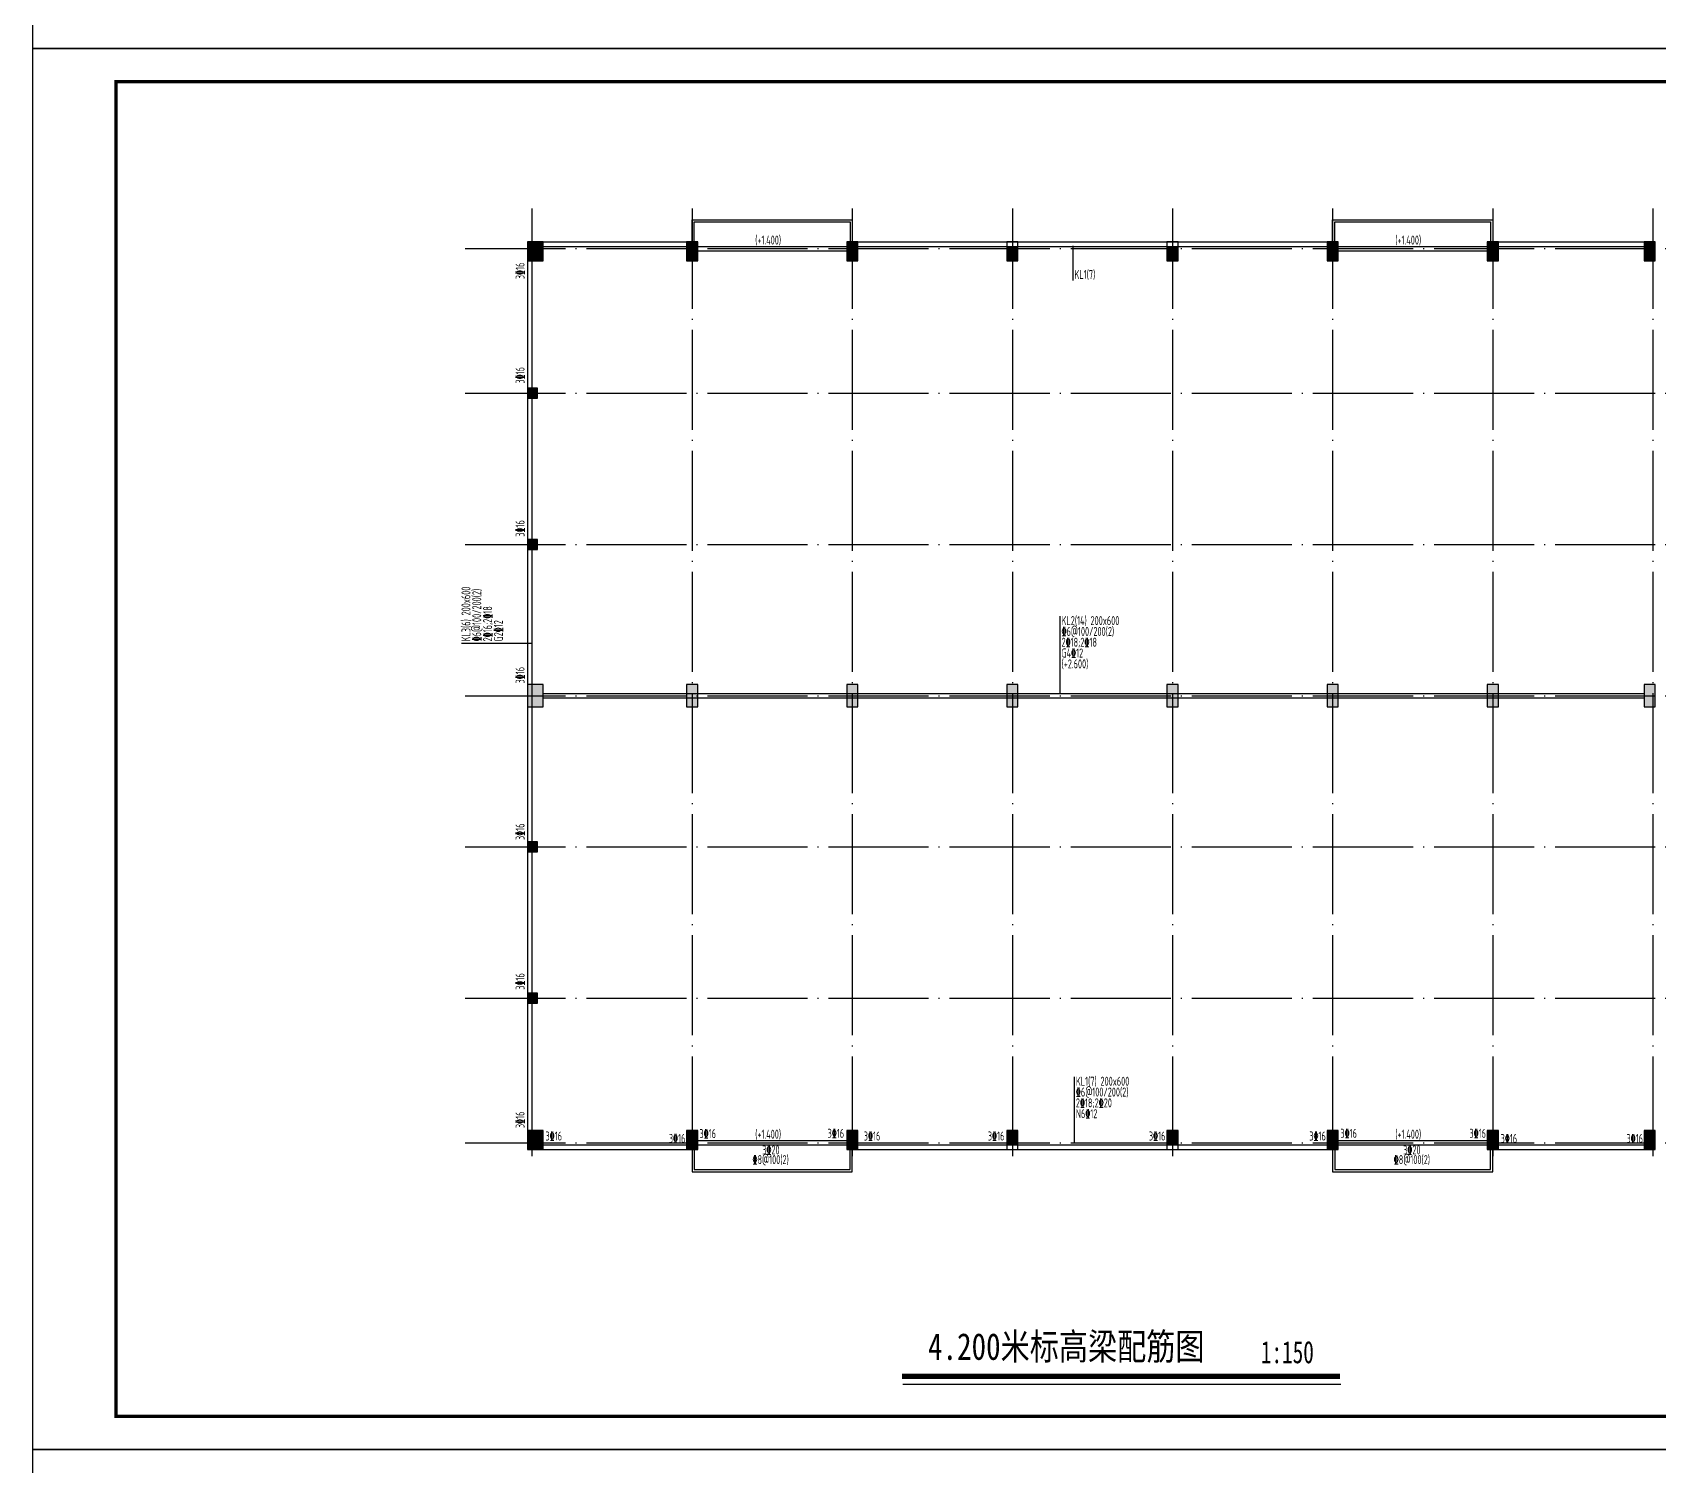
# Model space of a CAD drawing. Extents: x 2025205 to 2402328, y -557483 to 329036.
# Drawn here: x 2066227 to 2139334, y -195059 to -130634 of the extents above; entities that cross this region are included whole.
import ezdxf

# ---------------------------------------------------------------- set-up
doc = ezdxf.new("R2010")
doc.units = 0
doc.header["$LTSCALE"] = 1500
doc.header["$MEASUREMENT"] = 0
doc.linetypes.add('DOTE', pattern=[2.42, 2, -0.2, 0.02, -0.2])
for name, color, linetype in [('$dl$', 255, 'Continuous'), ('DOTE', 252, 'DOTE'), ('PUB_TEXT', 7, 'Continuous'), ('PUB_TITLE', 4, 'Continuous'), ('柱', 2, 'Continuous'), ('柱涂实', 54, 'Continuous'), ('梁', 4, 'Continuous'), ('梁原位标注', 7, 'Continuous'), ('梁集中标注', 2, 'Continuous')]:
    doc.layers.add(name, color=color, linetype=linetype)
doc.layers.add('查找字符', color=1, linetype='ByLayer', lineweight=18)
doc.styles.add('-黑体', font='simhei.ttf')
doc.styles.add('TSSD_REIN', font='TSSDENG', dxfattribs={"width": 0.8, "bigfont": 'TSSDCHN'})

# ---------------------------------------------------------------- blocks, each defined once
blk = doc.blocks.new('322331')
at = {"layer": '柱'}
for p, q in [((2088934, -146625), (2088484, -146625)), ((2088484, -146625), (2088484, -147075)), ((2088934, -146625), (2088484, -146625)), ((2088484, -146625), (2088484, -147075)), ((2088934, -147075), (2088934, -146625)), ((2088934, -147075), (2088934, -146625)), ((2088484, -147075), (2088934, -147075)), ((2088484, -147075), (2088934, -147075)), ((2088934, -153425), (2088484, -153425)), ((2088484, -153425), (2088484, -153875)), ((2088934, -153425), (2088484, -153425)), ((2088484, -153425), (2088484, -153875)), ((2088934, -153875), (2088934, -153425)), ((2088934, -153875), (2088934, -153425)), ((2088484, -153875), (2088934, -153875)), ((2088484, -153875), (2088934, -153875)), ((2088934, -167025), (2088484, -167025)), ((2088484, -167025), (2088484, -167475)), ((2088934, -167025), (2088484, -167025)), ((2088484, -167025), (2088484, -167475)), ((2088934, -167475), (2088934, -167025)), ((2088934, -167475), (2088934, -167025)), ((2088484, -167475), (2088934, -167475)), ((2088484, -167475), (2088934, -167475)), ((2088934, -173825), (2088484, -173825)), ((2088484, -173825), (2088484, -174275)), ((2088934, -173825), (2088484, -173825)), ((2088484, -173825), (2088484, -174275)), ((2088934, -174275), (2088934, -173825)), ((2088934, -174275), (2088934, -173825)), ((2088484, -174275), (2088934, -174275)), ((2088484, -174275), (2088934, -174275))]:
    blk.add_line(p, q, dxfattribs=at)
for points in [[(2089184, -140900), (2089184, -140050), (2088484, -140050), (2088484, -140900)], [(2096134, -140900), (2096134, -140050), (2095634, -140050), (2095634, -140900)], [(2103334, -140900), (2103334, -140050), (2102834, -140050), (2102834, -140900)], [(2110534, -140900), (2110534, -140050), (2110034, -140050), (2110034, -140900)], [(2117734, -140900), (2117734, -140050), (2117234, -140050), (2117234, -140900)], [(2124934, -140900), (2124934, -140050), (2124434, -140050), (2124434, -140900)], [(2132134, -140900), (2132134, -140050), (2131634, -140050), (2131634, -140900)], [(2139184, -140900), (2139184, -140050), (2138684, -140050), (2138684, -140900)], [(2089184, -160950), (2089184, -159950), (2088484, -159950), (2088484, -160950)], [(2096134, -160950), (2096134, -159950), (2095634, -159950), (2095634, -160950)], [(2103334, -160950), (2103334, -159950), (2102834, -159950), (2102834, -160950)], [(2110534, -160950), (2110534, -159950), (2110034, -159950), (2110034, -160950)], [(2117734, -160950), (2117734, -159950), (2117234, -159950), (2117234, -160950)], [(2124934, -160950), (2124934, -159950), (2124434, -159950), (2124434, -160950)], [(2132134, -160950), (2132134, -159950), (2131634, -159950), (2131634, -160950)], [(2139184, -160950), (2139184, -159950), (2138684, -159950), (2138684, -160950)], [(2089184, -180850), (2089184, -180000), (2088484, -180000), (2088484, -180850)], [(2096134, -180850), (2096134, -180000), (2095634, -180000), (2095634, -180850)], [(2103334, -180850), (2103334, -180000), (2102834, -180000), (2102834, -180850)], [(2110534, -180850), (2110534, -180000), (2110034, -180000), (2110034, -180850)], [(2117734, -180850), (2117734, -180000), (2117234, -180000), (2117234, -180850)], [(2124934, -180850), (2124934, -180000), (2124434, -180000), (2124434, -180850)], [(2132134, -180850), (2132134, -180000), (2131634, -180000), (2131634, -180850)], [(2139184, -180850), (2139184, -180000), (2138684, -180000), (2138684, -180850)]]:
    blk.add_lwpolyline(points, close=True, dxfattribs=at)
at = {"layer": '柱涂实'}
for points in [[(2089184, -140900), (2089184, -140050), (2088484, -140900), (2088484, -140050)], [(2096134, -140900), (2096134, -140050), (2095634, -140900), (2095634, -140050)], [(2103334, -140900), (2103334, -140050), (2102834, -140900), (2102834, -140050)], [(2110534, -140900), (2110534, -140250), (2110034, -140900), (2110034, -140250)], [(2117734, -140900), (2117734, -140250), (2117234, -140900), (2117234, -140250)], [(2124934, -140900), (2124934, -140050), (2124434, -140900), (2124434, -140050)], [(2132134, -140900), (2132134, -140050), (2131634, -140900), (2131634, -140050)], [(2139184, -140900), (2139184, -140050), (2138684, -140900), (2138684, -140050)], [(2088934, -147075), (2088934, -146625), (2088484, -147075), (2088484, -146625)], [(2088934, -153875), (2088934, -153425), (2088484, -153875), (2088484, -153425)], [(2089184, -160950), (2089184, -159950), (2088484, -160950), (2088484, -159950)], [(2096134, -160950), (2096134, -159950), (2095634, -160950), (2095634, -159950)], [(2103334, -160950), (2103334, -159950), (2102834, -160950), (2102834, -159950)], [(2110534, -160950), (2110534, -159950), (2110034, -160950), (2110034, -159950)], [(2117734, -160950), (2117734, -159950), (2117234, -160950), (2117234, -159950)], [(2124934, -160950), (2124934, -159950), (2124434, -160950), (2124434, -159950)], [(2132134, -160950), (2132134, -159950), (2131634, -160950), (2131634, -159950)], [(2139184, -160950), (2139184, -159950), (2138684, -160950), (2138684, -159950)], [(2088934, -167475), (2088934, -167025), (2088484, -167475), (2088484, -167025)], [(2088934, -174275), (2088934, -173825), (2088484, -174275), (2088484, -173825)], [(2089184, -180850), (2089184, -180000), (2088484, -180850), (2088484, -180000)], [(2096134, -180850), (2096134, -180000), (2095634, -180850), (2095634, -180000)], [(2103334, -180850), (2103334, -180000), (2102834, -180850), (2102834, -180000)], [(2110534, -180650), (2110534, -180000), (2110034, -180650), (2110034, -180000)], [(2117734, -180650), (2117734, -180000), (2117234, -180650), (2117234, -180000)], [(2124934, -180850), (2124934, -180000), (2124434, -180850), (2124434, -180000)], [(2132134, -180850), (2132134, -180000), (2131634, -180850), (2131634, -180000)], [(2139184, -180850), (2139184, -180000), (2138684, -180850), (2138684, -180000)]]:
    blk.add_solid(points, dxfattribs=at)

msp = doc.modelspace()

# ---------------------------------------------------------------- linework, layer by layer
at = {"layer": '$dl$', "linetype": 'ByBlock'}
for points in [[(2095883.8, -140049.6), (2095883.8, -139049.6), (2103083.8, -139049.6), (2103083.8, -140049.6)], [(2095983.8, -140049.6), (2095983.8, -139149.6), (2102983.8, -139149.6), (2102983.8, -140049.6)], [(2124683.8, -140049.6), (2124683.8, -139049.6), (2131883.8, -139049.6), (2131883.8, -140049.6)], [(2124783.8, -140049.6), (2124783.8, -139149.6), (2131783.8, -139149.6), (2131783.8, -140049.6)], [(2095883.8, -180849.6), (2095883.8, -181849.6), (2103083.8, -181849.6), (2103083.8, -180849.6)], [(2095983.8, -180849.6), (2095983.8, -181749.6), (2102983.8, -181749.6), (2102983.8, -180849.6)], [(2124683.8, -180849.6), (2124683.8, -181849.6), (2131883.8, -181849.6), (2131883.8, -180849.6)], [(2124783.8, -180849.6), (2124783.8, -181749.6), (2131783.8, -181749.6), (2131783.8, -180849.6)]]:
    msp.add_lwpolyline(points, dxfattribs=at)
at = {"layer": 'DOTE', "ltscale": 1.5}
for p, q in [((2088683.8, -138549.6), (2088683.8, -181149.6)), ((2095883.8, -138549.6), (2095883.8, -181149.6)), ((2103083.8, -138549.6), (2103083.8, -181149.6)), ((2110283.8, -138549.6), (2110283.8, -181149.6)), ((2117483.8, -138549.6), (2117483.8, -181149.6)), ((2124683.8, -138549.6), (2124683.8, -181149.6)), ((2131883.8, -138549.6), (2131883.8, -181149.6)), ((2139083.8, -138549.6), (2139083.8, -181149.6)), ((2085683.8, -140349.6), (2140635.5, -140349.6)), ((2085683.8, -146849.6), (2140635.5, -146849.6)), ((2085683.8, -153649.6), (2140635.5, -153649.6)), ((2085683.8, -160449.6), (2140635.5, -160449.6)), ((2085683.8, -167249.6), (2140635.5, -167249.6)), ((2085683.8, -174049.6), (2140635.5, -174049.6)), ((2085683.8, -180549.6), (2140635.5, -180549.6))]:
    msp.add_line(p, q, dxfattribs=at)
at = {"layer": 'PUB_TEXT'}
msp.add_line((2105355.8, -191406.7), (2125054.4, -191406.7), dxfattribs=at)
at = {"layer": 'PUB_TEXT', "const_width": 240}
msp.add_lwpolyline([(2105314.6, -191054.6), (2125013.2, -191054.6)], dxfattribs=at)
at = {"layer": 'PUB_TITLE', "linetype": 'ByBlock'}
for points in [[(2066227.3, -131346.5), (2177677.3, -131346.5), (2177677.3, -68346.5), (2066227.3, -68346.5)], [(2066227.3, -194346.5), (2177677.3, -194346.5), (2177677.3, -131346.5), (2066227.3, -131346.5)], [(2066227.3, -257346.5), (2177677.3, -257346.5), (2177677.3, -194346.5), (2066227.3, -194346.5)]]:
    msp.add_lwpolyline(points, close=True, dxfattribs=at)
at = {"layer": 'PUB_TITLE', "linetype": 'ByBlock', "const_width": 150}
msp.add_lwpolyline([(2069977.3, -192846.5), (2176177.3, -192846.5), (2176177.3, -132846.5), (2069977.3, -132846.5)], close=True, dxfattribs=at)
at = {"layer": '梁'}
for p, q in [((2088483.8, -140049.6), (2095633.8, -140049.6)), ((2089183.8, -140249.6), (2095633.8, -140249.6)), ((2096133.8, -140249.6), (2102833.8, -140249.6)), ((2102833.8, -140049.6), (2124933.8, -140049.6)), ((2103333.8, -140249.6), (2124433.8, -140249.6)), ((2124933.8, -140249.6), (2131633.8, -140249.6)), ((2131633.8, -140049.6), (2138833.8, -140049.6)), ((2132133.8, -140249.6), (2138683.8, -140249.6)), ((2088483.8, -140899.6), (2088483.8, -179999.6)), ((2088683.8, -140899.6), (2088683.8, -179999.6)), ((2096133.8, -140449.6), (2102833.8, -140449.6)), ((2124933.8, -140449.6), (2131633.8, -140449.6)), ((2089183.8, -160349.6), (2138683.8, -160349.6)), ((2089183.8, -160549.6), (2138683.8, -160549.6)), ((2096133.8, -180449.6), (2102833.8, -180449.6)), ((2124933.8, -180449.6), (2131633.8, -180449.6)), ((2088483.8, -180849.6), (2096133.8, -180849.6)), ((2089183.8, -180649.6), (2095633.8, -180649.6)), ((2096133.8, -180649.6), (2102833.8, -180649.6)), ((2102833.8, -180849.6), (2124933.8, -180849.6)), ((2103333.8, -180649.6), (2124433.8, -180649.6)), ((2124933.8, -180649.6), (2131633.8, -180649.6)), ((2131633.8, -180849.6), (2138833.8, -180849.6)), ((2132133.8, -180649.6), (2138683.8, -180649.6))]:
    msp.add_line(p, q, dxfattribs=at)
at = {"layer": '梁集中标注'}
for p, q in [((2112995.4, -140223.3), (2112995.4, -141782.1)), ((2112413.3, -156871.3), (2112413.3, -160349.6)), ((2085512.5, -158089.9), (2088680.8, -158089.9)), ((2113057.3, -177581.4), (2113057.3, -180549.6))]:
    msp.add_line(p, q, dxfattribs=at)

# ---------------------------------------------------------------- block references
at = {"layer": '查找字符'}
msp.add_blockref('322331', (0, 0), dxfattribs=at)

# ---------------------------------------------------------------- texts
at = {"layer": 'PUB_TEXT', "style": '-黑体'}
for s, height, width, p in [('4.200米标高梁配筋图', 1200, 0.8, (2106490.1, -190309.5)), ('1:150', 1000, 0.7, (2121457.8, -190462.5))]:
    msp.add_text(s, height=height, dxfattribs=dict(at, width=width)).set_placement(p)
at = {"layer": '梁原位标注', "style": 'TSSD_REIN', "width": 0.65}
for p in [(2088350.5, -141722.7), (2088350.5, -146416.7), (2088350.5, -153300.8), (2088350.5, -159900.2), (2088350.5, -166938.1), (2088350.5, -173668.5), (2088350.5, -179889.9)]:
    msp.add_text('3%%13216', height=405, rotation=90, dxfattribs=at).set_placement(p)
for s, p in [('3%%13216', (2089292.7, -180449.5)), ('3%%13216', (2094838.9, -180557.6)), ('3%%13216', (2096215.2, -180340.1)), ('3%%13216', (2101975.5, -180328.4)), ('3%%13216', (2103602.3, -180449.5)), ('3%%13216', (2109181.3, -180449.5)), ('3%%13216', (2116421.3, -180449.5)), ('3%%13216', (2123635, -180449.5)), ('3%%13216', (2125031.8, -180328.4)), ('3%%13216', (2130835.3, -180328.4)), ('3%%13216', (2132236, -180560.9)), ('3%%13216', (2137897, -180560.9)), ('%%1328@100(2)', (2098600.2, -181510.7)), ('3%%13220', (2099035.8, -181073.8)), ('%%1328@100(2)', (2127431.2, -181510.7)), ('3%%13220', (2127854.3, -181073.8))]:
    msp.add_text(s, height=405, dxfattribs=at).set_placement(p)
at = {"layer": '梁集中标注', "style": 'TSSD_REIN', "width": 0.65}
for s, p in [('(+1.400)', (2098720.3, -140168.1)), ('(+1.400)', (2127500.3, -140168.1)), ('2%%13218;2%%13218', (2112494.3, -158248.3)), ('%%1326@100/200(2)', (2112494.3, -157762.3)), ('G4%%13212', (2112494.3, -158734.3)), ('(+2.600)', (2112494.3, -159220.3)), ('%%1326@100/200(2)', (2113138.3, -178472.4)), ('2%%13218;2%%13220', (2113138.3, -178958.4)), ('N6%%13212', (2113138.3, -179444.4)), ('(+1.400)', (2098720.3, -180368.1)), ('(+1.400)', (2127500.3, -180368.1))]:
    msp.add_text(s, height=405, dxfattribs=at).set_placement(p)
at = {"layer": '梁集中标注', "color": 90, "style": 'TSSD_REIN', "width": 0.65}
for s, p in [('KL1(7) ', (2113076.4, -141714.9)), ('KL2(14) 200x600', (2112494.3, -157276.3)), ('KL1(7) 200x600', (2113138.3, -177986.4))]:
    msp.add_text(s, height=405, dxfattribs=at).set_placement(p)
msp.add_text('KL3(6) 200x600', height=405, rotation=90, dxfattribs=at).set_placement((2085917.5, -158008.9))
at = {"layer": '梁集中标注', "style": 'TSSD_REIN', "width": 0.65}
for s, p in [('%%1326@100/200(2)', (2086403.5, -158008.9)), ('2%%13216;2%%13218', (2086889.5, -158008.9)), ('G2%%13212', (2087375.5, -158008.9))]:
    msp.add_text(s, height=405, rotation=90, dxfattribs=at).set_placement(p)

doc.saveas('drawing.dxf')
